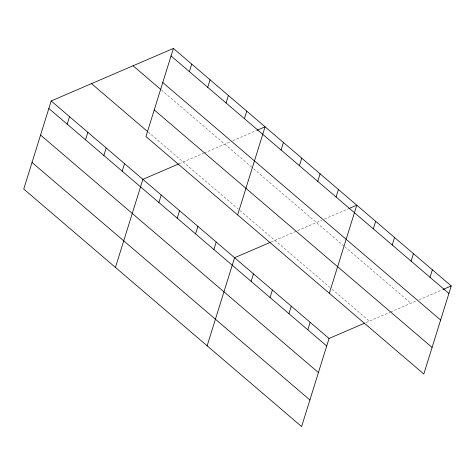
<?xml version="1.0" encoding="UTF-8"?>
<svg xmlns="http://www.w3.org/2000/svg" width="475" height="475" viewBox="0 0 475 475"><rect width="100%" height="100%" fill="white"/><g stroke="black" fill="none" stroke-linecap="round" stroke-linejoin="round"><path stroke-width="0.36" stroke-dasharray="2.38 1.78" d="M179.176 163.738L203.65 153.217M204.315 152.932L230.132 141.835M232.821 140.683L256.346 130.572M270.869 242.113L321.83 220.21M324.514 219.058L348.038 208.947M366.017 322.578L389.821 312.348M390.48 312.063L416.302 300.966M418.992 299.808L442.51 289.697M161.405 89.995L253.098 168.37M253.656 168.845L344.238 246.276M344.791 246.751L410.923 303.276M148.2 132.08L238.224 209.03M239.893 210.455L329.923 287.411M332.144 289.311L369.378 321.136"/><path stroke-width="0.71" d="M173.387 48.438L145.95 136.533L423.813 374.039L451.25 285.944L173.387 48.438L51.187 100.961L23.75 189.056L301.613 426.562L329.05 338.467L364.675 323.154M67.189 124.147L69.528 116.636M85.53 139.822L87.869 132.311M103.865 155.497L106.204 147.986M122.206 171.172L124.545 163.661M115.443 267.437L142.886 179.336L178.505 164.029M189.388 71.624L191.728 64.113M158.882 202.522L161.221 195.011M207.723 87.299L210.063 79.788M177.223 218.197L179.562 210.686M226.064 102.974L228.404 95.463M195.563 233.872L197.903 226.361M244.405 118.649L246.745 111.138M213.898 249.547L216.238 242.036M237.643 214.908L265.08 126.813L257.017 130.281M207.142 345.812L234.579 257.717L270.198 242.404M281.081 149.999L283.421 142.488M251.132 281.378L253.472 273.867M299.422 165.674L301.762 158.163M270.032 297.528L272.371 290.017M317.757 181.349L320.097 173.838M288.925 313.678L291.264 306.167M336.098 197.024L338.438 189.513M307.818 329.828L310.157 322.317M329.335 293.289L356.778 205.188L348.709 208.656M373.332 228.849L375.672 221.344M392.225 245.005L394.565 237.494M411.118 261.155L413.458 253.644M430.017 277.305L432.357 269.794M443.187 289.412L451.25 285.944M171.047 55.949L448.911 293.455M162.765 82.543L440.628 320.049M133.059 65.77L160.847 89.52M154.232 109.939L432.096 347.445M91.515 83.63L147.642 131.605M51.187 100.961L329.05 338.467M48.848 108.472L326.711 345.978M40.565 135.066L318.428 372.572M32.033 162.462L309.896 399.968"/></g></svg>
